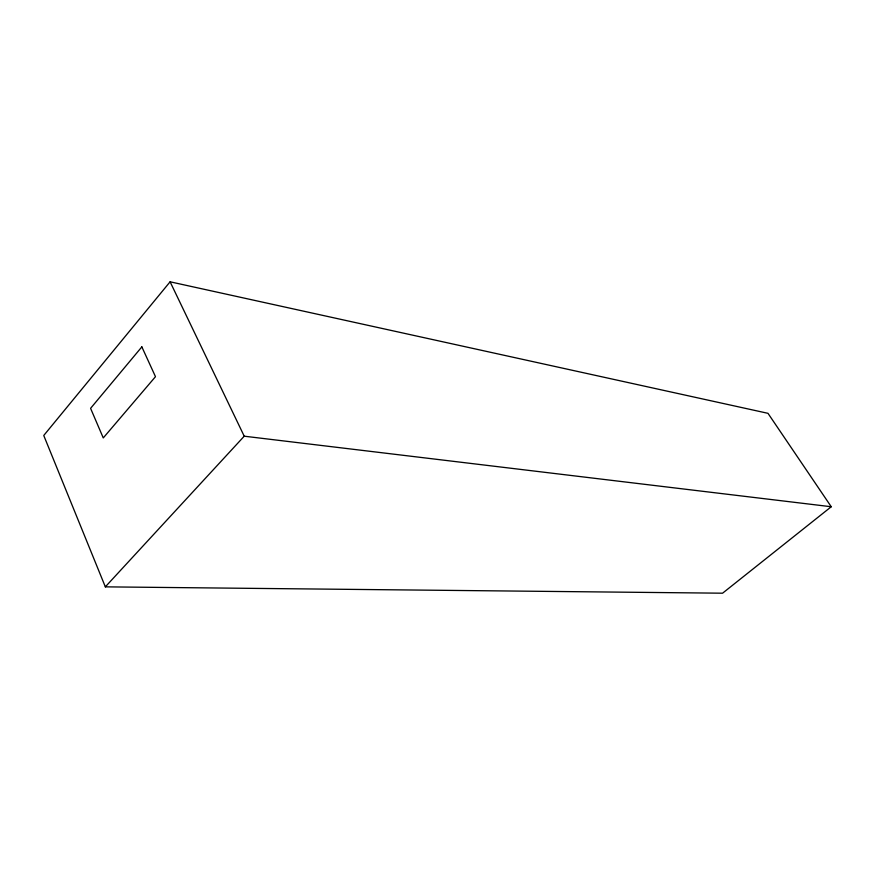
<?xml version="1.0" encoding="UTF-8"?>
<svg xmlns="http://www.w3.org/2000/svg" width="875" height="875" viewBox="0 0 875 875"><rect width="100%" height="100%" fill="white"/><g stroke="black" fill="none" stroke-linecap="round" stroke-linejoin="round"><path stroke-width="1.31" d="M170.1 281.805L43.75 435.488L105.339 586.852L722.575 593.195L831.25 506.745L767.987 413.328L170.1 281.805L244.223 436.198L831.25 506.745M105.339 586.852L244.223 436.198M141.848 346.883L90.584 408.341L103.261 437.927L155.487 376.677L141.848 346.883"/></g></svg>
